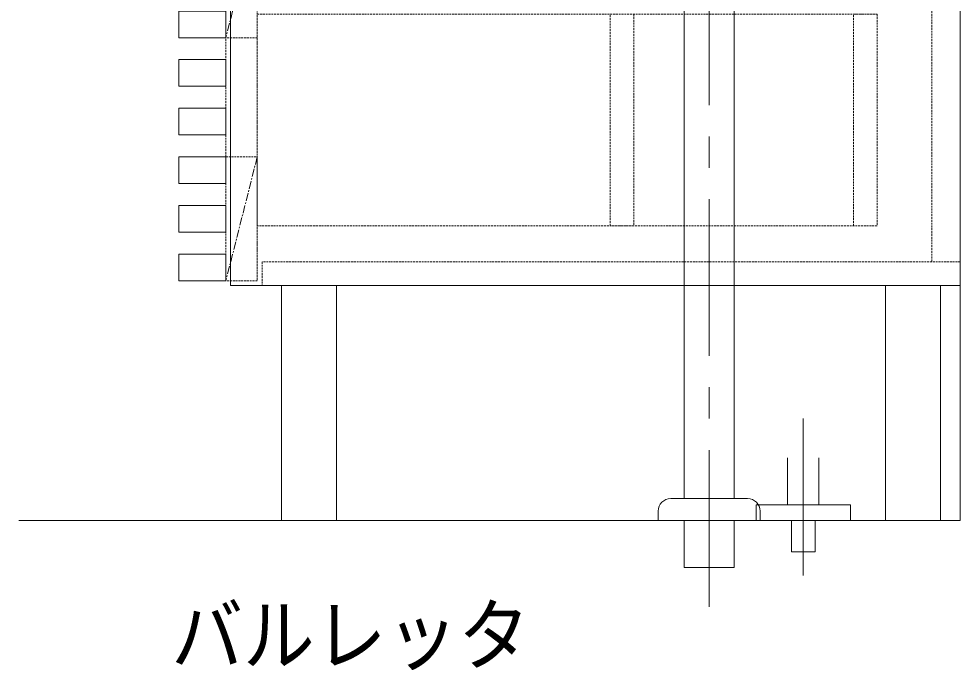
# Model space of a CAD drawing. Units: millimetres, scale not verified. Extents: x -6062 to 6062, y -3045 to 3045.
# Drawn here: x -3588 to -2988, y -535 to -120 of the extents above; entities that cross this region are included whole.
import ezdxf
from ezdxf.enums import TextEntityAlignment as Align

# ---------------------------------------------------------------- set-up
doc = ezdxf.new("R2010")
doc.units = ezdxf.units.MM
doc.header["$LTSCALE"] = 20
doc.linetypes.add('CHAIN1', pattern=[8, 5, -1, 1, -1])
doc.linetypes.add('DASHED1', pattern=[1.8, 1.2, -0.6])
for name, color, linetype, lineweight in [('0-0_1図面枠', 7, 'Continuous', 9), ('0-3_5ボウル・キャビネット', 7, 'Continuous', 9), ('0-4_4給排水', 7, 'Continuous', 9)]:
    doc.layers.add(name, color=color, linetype=linetype, lineweight=lineweight)
doc.styles.add('ＭＳ ゴシック', font='')
doc.styles.get('ＭＳ ゴシック').set_extended_font_data('MS Gothic')

# ---------------------------------------------------------------- blocks, each defined once
blk = doc.blocks.new('グループ-20')
at = {"layer": '0-3_5ボウル・キャビネット', "linetype": 'CHAIN1'}
for p, q in [((-32500, 4000), (-32900, 3000)), ((-32960, 3900), (-33360, 2320)), ((-32960, 800), (-33360, -780)), ((-32900, -1480), (-32580, -280)), ((-32960, -1060), (-33360, -2640)), ((-32960, -4160), (-33360, -5740))]:
    blk.add_line(p, q, dxfattribs=at)
at = {"layer": '0-3_5ボウル・キャビネット', "linetype": 'DASHED1'}
blk.add_line((-24360, 4000), (-24360, -5500), dxfattribs=at)
at = {"layer": '0-3_5ボウル・キャビネット'}
for points in [[(-34000, 5000), (-24000, 5000), (-24000, 4000), (-34000, 4000)], [(-33300, 4000), (-24000, 4000), (-24000, -5800), (-33300, -5800)], [(-33960, 3900), (-33360, 3900), (-33360, 3560), (-33960, 3560)], [(-33960, 3280), (-33360, 3280), (-33360, 2940), (-33960, 2940)], [(-33960, 2660), (-33360, 2660), (-33360, 2320), (-33960, 2320)], [(-33960, 2040), (-33360, 2040), (-33360, 1700), (-33960, 1700)], [(-33960, 1420), (-33360, 1420), (-33360, 1080), (-33960, 1080)], [(-33960, 800), (-33360, 800), (-33360, 460), (-33960, 460)], [(-33960, 180), (-33360, 180), (-33360, -160), (-33960, -160)], [(-33960, -440), (-33360, -440), (-33360, -780), (-33960, -780)], [(-33960, -1060), (-33360, -1060), (-33360, -1400), (-33960, -1400)], [(-33960, -1680), (-33360, -1680), (-33360, -2020), (-33960, -2020)], [(-33960, -2300), (-33360, -2300), (-33360, -2640), (-33960, -2640)], [(-33960, -2920), (-33360, -2920), (-33360, -3260), (-33960, -3260)], [(-33960, -3540), (-33360, -3540), (-33360, -3880), (-33960, -3880)], [(-33960, -4160), (-33360, -4160), (-33360, -4500), (-33960, -4500)], [(-33960, -4780), (-33360, -4780), (-33360, -5120), (-33960, -5120)], [(-33960, -5400), (-33360, -5400), (-33360, -5740), (-33960, -5740)], [(-32650, -5800), (-31950, -5800), (-31950, -8800), (-32650, -8800)], [(-24950, -5800), (-24250, -5800), (-24250, -8800), (-24950, -8800)]]:
    blk.add_lwpolyline(points, close=True, dxfattribs=at)
at = {"layer": '0-3_5ボウル・キャビネット', "linetype": 'DASHED1'}
for points in [[(-32900, 4000), (-32500, 4000), (-32500, 3000), (-32900, 3000)], [(-33360, 3900), (-32960, 3900), (-32960, -780), (-33360, -780)], [(-33360, 3900), (-32960, 3900), (-32960, 2320), (-33360, 2320)], [(-32960, 2620), (-25060, 2620), (-25060, -80), (-32960, -80)], [(-31460, 2620), (-31160, 2620), (-31160, -80), (-31460, -80)], [(-25360, 2620), (-25060, 2620), (-25060, -80), (-25360, -80)], [(-33360, 800), (-32960, 800), (-32960, -780), (-33360, -780)], [(-32900, -280), (-32580, -280), (-32580, -1480), (-32900, -1480)], [(-33360, -1060), (-32960, -1060), (-32960, -5740), (-33360, -5740)], [(-33360, -1060), (-32960, -1060), (-32960, -2640), (-33360, -2640)], [(-32960, -2340), (-25060, -2340), (-25060, -5040), (-32960, -5040)], [(-28460, -2340), (-28160, -2340), (-28160, -5040), (-28460, -5040)], [(-25360, -2340), (-25060, -2340), (-25060, -5040), (-25360, -5040)], [(-33360, -4160), (-32960, -4160), (-32960, -5740), (-33360, -5740)]]:
    blk.add_lwpolyline(points, close=True, dxfattribs=at)
at = {"layer": '0-3_5ボウル・キャビネット'}
for points in [[(-34400, 3500), (-33360, 3500), (-33360, 3340), (-34400, 3340)], [(-34400, -1460), (-33360, -1460), (-33360, -1620), (-34400, -1620)]]:
    blk.add_lwpolyline(points, dxfattribs=at)
at = {"layer": '0-3_5ボウル・キャビネット', "linetype": 'DASHED1'}
blk.add_lwpolyline([(-24000, -5500), (-32900, -5500), (-32900, -5800)], dxfattribs=at)
at = {"layer": '0-3_5ボウル・キャビネット'}
for centre in [(-34460, 3420), (-34460, -1540)]:
    blk.add_circle(centre, 100, dxfattribs=at)
blk = doc.blocks.new('グループ-21')
at = {"layer": '0-3_5ボウル・キャビネット'}
blk.add_lwpolyline([(-36000, -8800), (-24000, -8800), (-24000, 11200)], dxfattribs=at)
blk.add_blockref('グループ-20', (0, 0), dxfattribs=at)

msp = doc.modelspace()

# ---------------------------------------------------------------- linework, layer by layer
at = {"layer": '0-4_4給排水', "linetype": 'CHAIN1'}
for p, q in [((-3147.5, -495), (-3147.5, 60)), ((-3087.5, -375), (-3087.5, -485))]:
    msp.add_line(p, q, dxfattribs=at)
at = {"layer": '0-4_4給排水'}
msp.add_line((-3180, -435.33), (-3180, -434), dxfattribs=at)
for points in [[(-3163.5, 3), (-3163.5, -426), (-3131.5, -426), (-3131.5, 3)], [(-3097.5, -400), (-3097.5, -430), (-3077.5, -430), (-3077.5, -400)], [(-3172, -426), (-3171.87, -426), (-3123.12, -426), (-3123, -426)], [(-3115, -434), (-3115, -435.33), (-3115, -440), (-3180, -440), (-3180, -435.33)]]:
    msp.add_lwpolyline(points, dxfattribs=at)
for points in [[(-3117.5, -430), (-3057.5, -430), (-3057.5, -440), (-3117.5, -440)], [(-3163.5, -440), (-3131.5, -440), (-3131.5, -470), (-3163.5, -470)], [(-3095, -440), (-3080, -440), (-3080, -460), (-3095, -460)]]:
    msp.add_lwpolyline(points, close=True, dxfattribs=at)
for centre, start, end in [((-3172, -434), 90, 180), ((-3123, -434), 0, 90)]:
    msp.add_arc(centre, 8, start, end, dxfattribs=at)

# ---------------------------------------------------------------- block references
at = {"layer": '0-3_5ボウル・キャビネット', "xscale": 0.05, "yscale": 0.05}
msp.add_blockref('グループ-21', (-1787.5, 0), dxfattribs=at)

# ---------------------------------------------------------------- texts
at = {"layer": '0-0_1図面枠', "style": 'ＭＳ ゴシック', "width": 0.9}
msp.add_text('バルレッタ', height=37.24, dxfattribs=at).set_placement((-3490.36, -542.79), align=Align.BOTTOM_LEFT)

doc.saveas('drawing.dxf')
